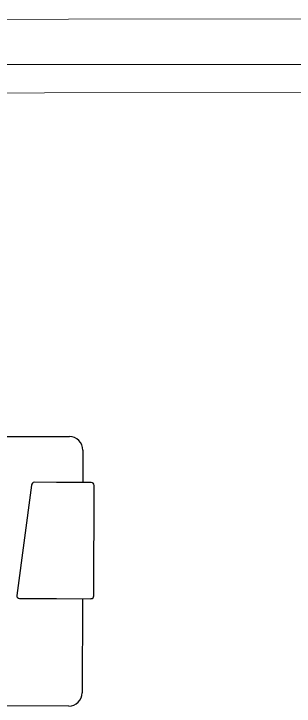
# Model space of a CAD drawing. Header units: inches. Extents: x 164.3 to 247.9, y 15.6 to 56.7.
# Drawn here: x 212.129 to 212.782, y 55.055 to 56.667 of the extents above; entities that cross this region are included whole.
import ezdxf

# ---------------------------------------------------------------- set-up
doc = ezdxf.new("R2010")
doc.units = ezdxf.units.IN
doc.header["$MEASUREMENT"] = 0
doc.layers.get('0').update_dxf_attribs({"lineweight": 0})
doc.layers.add('WALL 1 100', color=250, linetype='Continuous', lineweight=9)
doc.layers.add('провода', color=1, linetype='Continuous', lineweight=5)

msp = doc.modelspace()

# ---------------------------------------------------------------- linework, layer by layer
at = {"color": 7, "linetype": 'ByBlock', "lineweight": -2}
for p, q in [((211.0655, 55.6855), (212.2583, 55.6826)), ((212.2896, 55.6511), (212.2894, 55.5758)), ((212.17, 55.5694), (212.1356, 55.3123)), ((212.2286, 55.576), (212.1768, 55.5761)), ((212.3094, 55.5758), (212.2286, 55.576)), ((212.3155, 55.3118), (212.3161, 55.569)), ((212.1423, 55.3055), (212.228, 55.3053)), ((212.228, 55.3053), (212.3087, 55.3051)), ((212.2887, 55.3051), (212.2882, 55.0861)), ((212.2567, 55.0548), (211.8031, 55.0559))]:
    msp.add_line(p, q, dxfattribs=at)
for centre, radius, start, end in [((212.2582, 55.6512), 0.0314, 359.8612, 89.8612), ((212.1768, 55.5693), 0.00676, 89.7977, 179.9248), ((212.3094, 55.569), 0.00677, 359.8612, 89.8612), ((212.1423, 55.3123), 0.00677, 179.8612, 269.8612), ((212.3087, 55.3119), 0.00677, 269.8612, 359.8612), ((212.2568, 55.0862), 0.0314, 269.8612, 359.8612)]:
    msp.add_arc(centre, radius, start, end, dxfattribs=at)
at = {"layer": 'WALL 1 100', "color": 0}
for points in [[(209.2861, 56.6519), (228.0934, 56.6669)], [(209.457, 56.4802), (223.1726, 56.4953)]]:
    msp.add_lwpolyline(points, dxfattribs=at)
at = {"layer": 'провода', "color": 1}
msp.add_line((209.3682, 56.5493), (220.8106, 56.547), dxfattribs=at)

doc.saveas('drawing.dxf')
